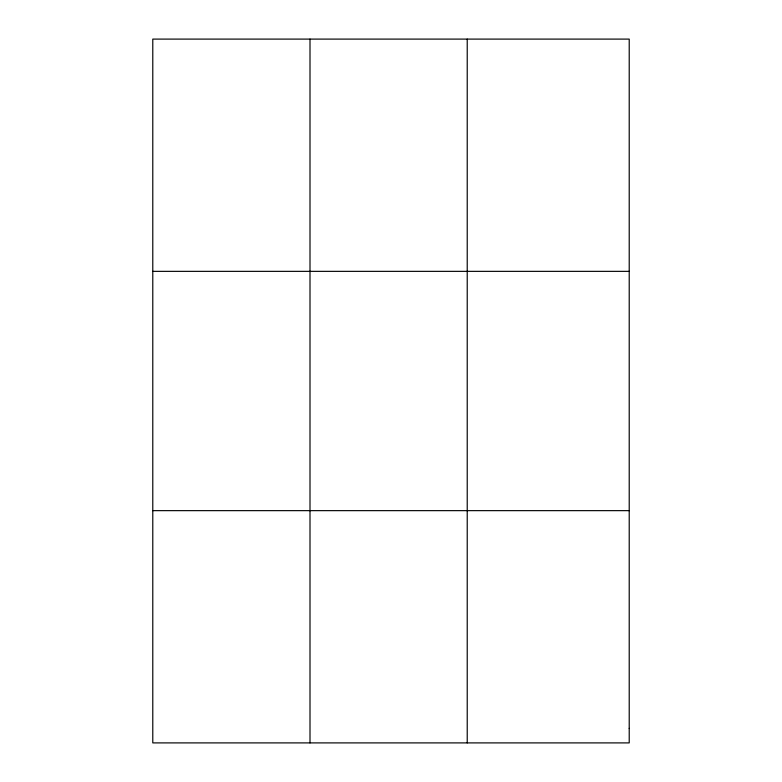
<?xml version="1.0" encoding="UTF-8"?>
<svg xmlns="http://www.w3.org/2000/svg" width="782" height="782" viewBox="0 0 782 782"><rect width="100%" height="100%" fill="white"/><g stroke="black" fill="none" stroke-linecap="round" stroke-linejoin="round"><path stroke-width="1.17" d="M310.004 742.9L310.004 39.1M467.225 742.9L467.225 39.1M152.783 271.354L629.217 271.354M152.783 510.646L629.217 510.646M629.217 728.384L629.217 742.9L152.783 742.9L152.783 39.1L629.217 39.1L629.217 728.384"/></g></svg>
